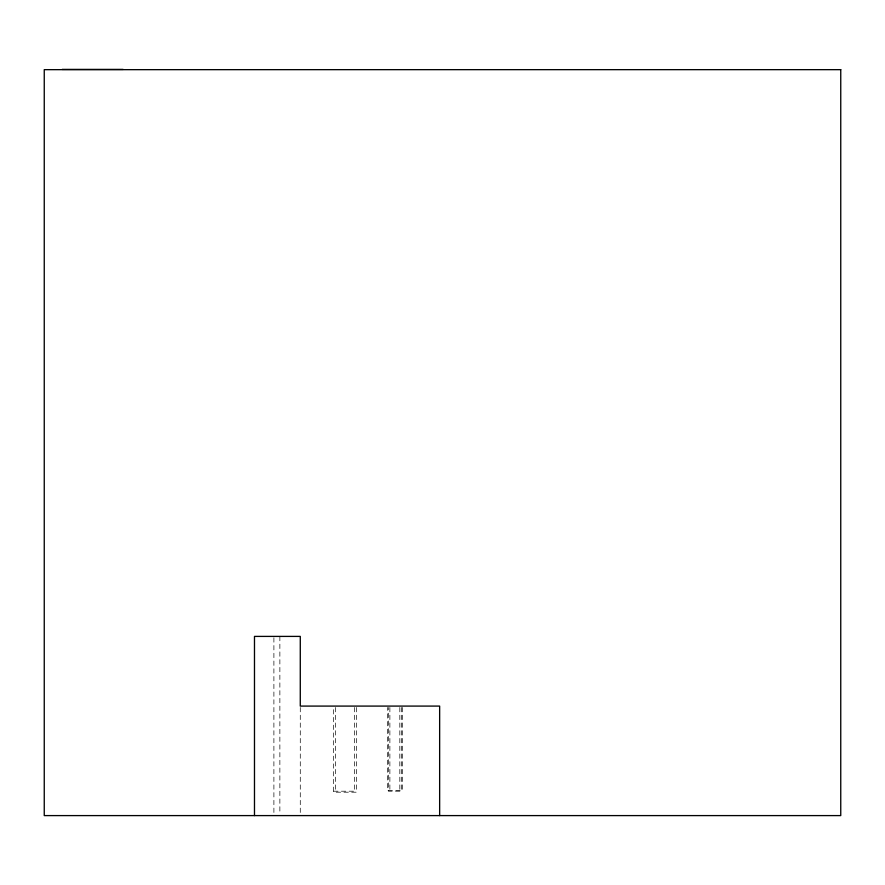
<?xml version="1.0" encoding="UTF-8"?>
<svg xmlns="http://www.w3.org/2000/svg" width="885" height="885" viewBox="0 0 885 885"><rect width="100%" height="100%" fill="white"/><g stroke="black" fill="none" stroke-linecap="round" stroke-linejoin="round"><path stroke-width="0.66" stroke-dasharray="4.42 3.32" d="M333.623 791.201L356.522 791.201M402.31 707.447L402.31 790.471L387.387 790.471L387.387 707.447M401.314 707.458L401.314 791.201L388.382 791.201L388.382 707.458M399.821 707.458L399.821 791.201M389.876 707.458L389.876 791.201M356.522 707.458L356.522 792.197L333.623 792.197L333.623 707.458M354.531 707.458L354.531 791.201M335.614 707.458L335.614 791.201M300.28 707.458L300.28 814.222M279.87 636.403L279.87 814.211M273.896 637.775L273.896 814.211"/><path stroke-width="1.33" d="M62.16 69.406L123.126 69.406M439.646 815.594L439.646 706.086L300.28 706.086L300.28 636.403L254.482 636.403L254.482 815.594M840.75 69.661L44.25 69.661L44.25 815.594L840.75 815.594L840.75 69.661"/></g></svg>
